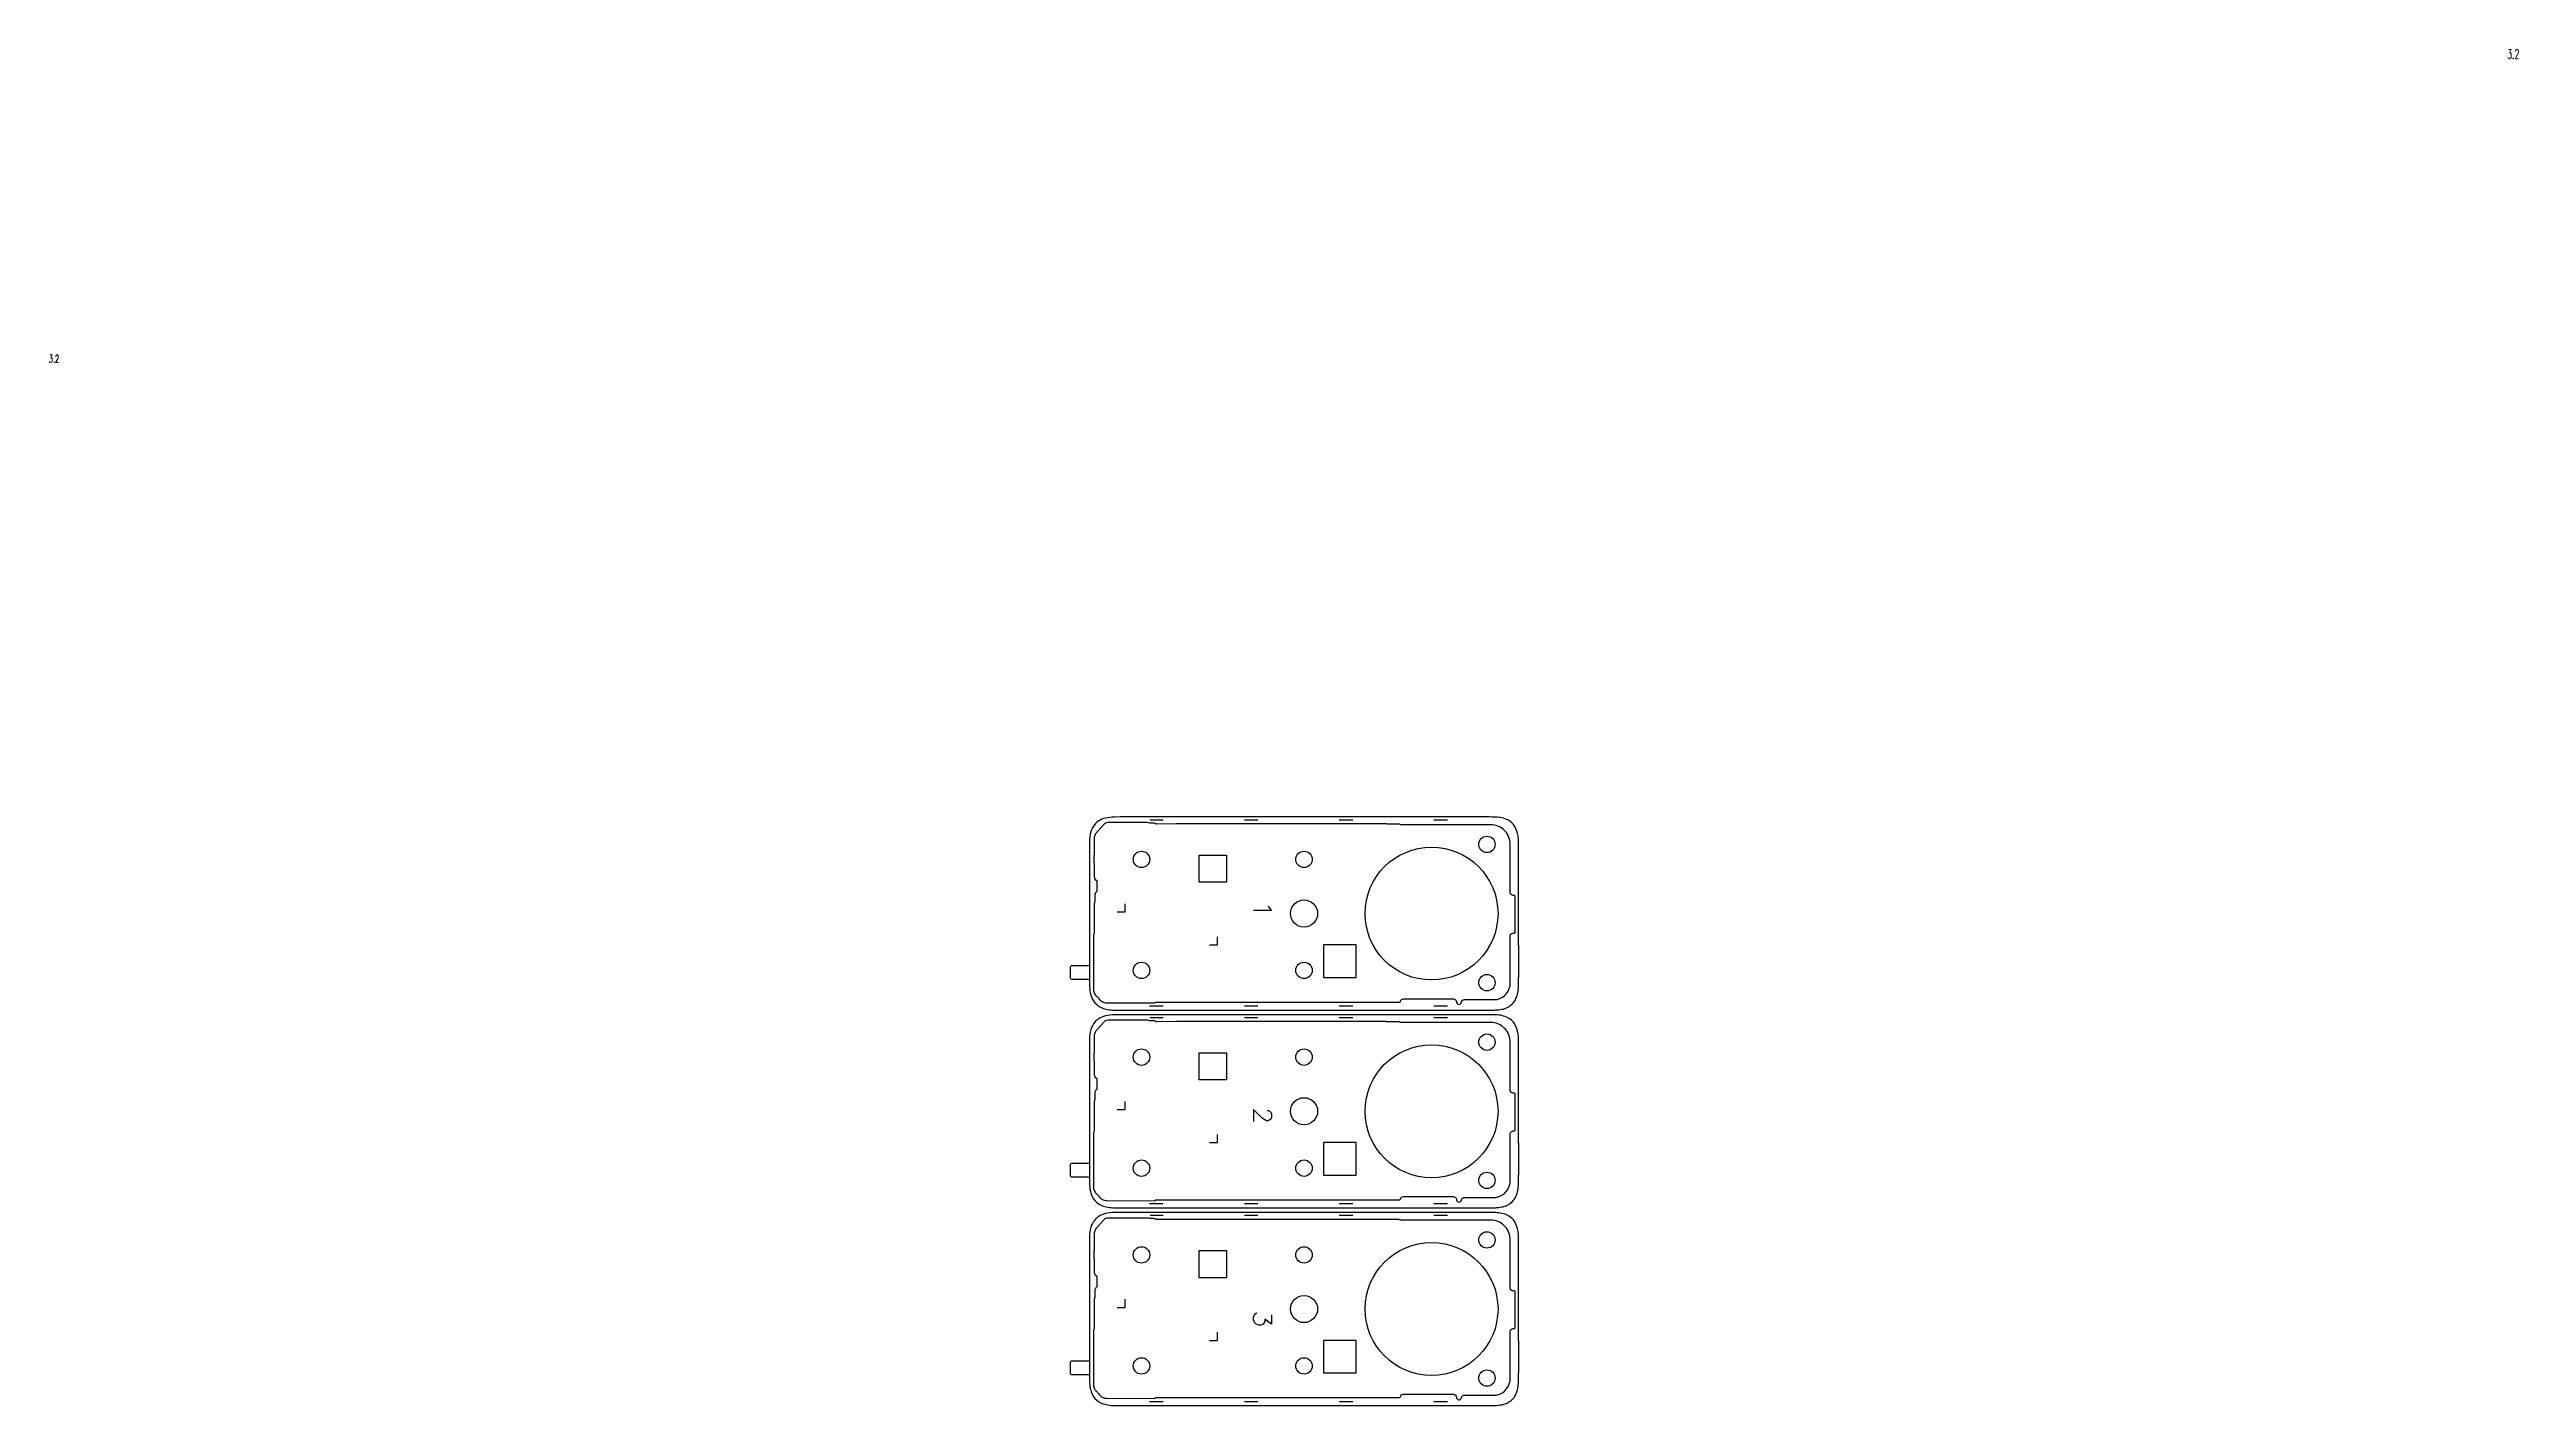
# Model space of a CAD drawing. Header units: inches. Extents: x 22266 to 23177, y -12300 to -11799.
import ezdxf

# ---------------------------------------------------------------- set-up
doc = ezdxf.new("R2010")
doc.units = ezdxf.units.IN
for name, color, linetype in [('cc', 7, 'Continuous'), ('KISSCUT1', 3, 'Continuous'), ('KS2', 5, 'Continuous'), ('KS3', 6, 'Continuous')]:
    doc.layers.add(name, color=color, linetype=linetype)
doc.styles.add('标注', font='txt.shx', dxfattribs={"width": 0.6, "bigfont": 'hztxt.shx'})

msp = doc.modelspace()

# ---------------------------------------------------------------- linework, layer by layer
at = {"color": 1}
msp.add_lwpolyline([(22659.37, -12082.57), (22659.37, -12082.57)], dxfattribs=at)
at = {"layer": 'KISSCUT1', "linetype": 'Continuous'}
for points in [[(22700.37, -12096.65), (22700.37, -12106.7), (22690.32, -12106.7), (22690.32, -12096.65)], [(22736.21, -12129.85), (22736.21, -12141.9), (22748.26, -12141.9), (22748.26, -12129.85)], [(22700.37, -12169.68), (22700.37, -12179.73), (22690.32, -12179.73), (22690.32, -12169.68)], [(22736.21, -12202.88), (22736.21, -12214.93), (22748.26, -12214.93), (22748.26, -12202.88)], [(22700.37, -12242.7), (22700.37, -12252.75), (22690.32, -12252.75), (22690.32, -12242.7)], [(22736.21, -12275.9), (22736.21, -12287.95), (22748.26, -12287.95), (22748.26, -12275.9)]]:
    msp.add_lwpolyline(points, close=True, dxfattribs=at)
at = {"layer": 'KISSCUT1'}
for centre in [(22668.98, -12098.28), (22728.98, -12098.28), (22668.98, -12171.3), (22728.98, -12171.3), (22668.98, -12244.33), (22728.98, -12244.33)]:
    msp.add_circle(centre, 3.03, dxfattribs=at)
at = {"layer": 'KISSCUT1', "linetype": 'Continuous'}
for centre, radius in [((22776.06, -12118.28), 24.53), ((22796.5, -12092.75), 3.03), ((22728.98, -12118.28), 5.03), ((22668.98, -12139.28), 3.03), ((22728.98, -12139.28), 3.03), ((22796.5, -12143.8), 3.03), ((22776.06, -12191.3), 24.53), ((22796.5, -12165.78), 3.03), ((22728.98, -12191.3), 5.03), ((22668.98, -12212.3), 3.03), ((22728.98, -12212.3), 3.03), ((22796.5, -12216.83), 3.03), ((22776.06, -12264.33), 24.53), ((22796.5, -12238.8), 3.03), ((22728.98, -12264.33), 5.03), ((22668.98, -12285.33), 3.03), ((22728.98, -12285.33), 3.03), ((22796.5, -12289.85), 3.03)]:
    msp.add_circle(centre, radius, dxfattribs=at)
at = {"layer": 'KS2'}
for points in [[(22649.75, -12142.77), (22649.75, -12143.45, 0.032767), (22649.97, -12146.98, 0.113211), (22651.27, -12150.56, 0.133025), (22653.91, -12152.89, 0.065725), (22655.93, -12153.59, 0.039504), (22658.44, -12153.9, 0.014005), (22661.26, -12153.96), (22796.7, -12153.96, 0.011324), (22799.27, -12153.91, 0.017214), (22800.87, -12153.79, 0.022052), (22802, -12153.62, 0.046385), (22803.57, -12153.15, 0.053163), (22804.96, -12152.4, 0.068965), (22806.22, -12151.27, 0.065572), (22807.22, -12149.69, 0.049755), (22807.79, -12148.05, 0.040016), (22808.12, -12145.84, 0.014756), (22808.2, -12144.01), (22808.21, -12142.9, 0.000237), (22808.21, -12141.91, -0.045933), (22808.22, -12141.81, -0.045933), (22808.25, -12141.72, 0.045933), (22808.29, -12141.55, 0.045933), (22808.31, -12141.38), (22808.31, -12130.56, 0.045953), (22808.29, -12130.39, 0.045914), (22808.25, -12130.22, -0.045933), (22808.22, -12130.13, -0.045933), (22808.21, -12130.03), (22808.21, -12094.11, 0.033603), (22808, -12089.66, 0.104907), (22806.79, -12086.08, 0.139356), (22804.25, -12083.72, 0.108157), (22799.75, -12082.67, 0.011357), (22796.7, -12082.6), (22661.26, -12082.6), (22659, -12082.63, 0.05101), (22655.64, -12083.03, 0.085054), (22653.18, -12084.09, 0.075126), (22651.71, -12085.4, 0.099803), (22650.3, -12088.07, 0.062576), (22649.78, -12091.84, 0.007079), (22649.75, -12094.11), (22649.75, -12137.03), (22649.75, -12137.29, -0.087637), (22649.2, -12137.54), (22643.2, -12137.54, 0.198912), (22642.85, -12137.68, 0.198912), (22642.71, -12138.03), (22642.71, -12142.03, 0.198912), (22642.85, -12142.37, 0.198912), (22643.2, -12142.52), (22649.2, -12142.52, -0.078477)], [(22649.75, -12215.79), (22649.75, -12216.48, 0.032767), (22649.97, -12220.01, 0.113211), (22651.27, -12223.59, 0.133025), (22653.91, -12225.91, 0.065725), (22655.93, -12226.62, 0.039504), (22658.44, -12226.93, 0.014005), (22661.26, -12226.98), (22796.7, -12226.98, 0.011324), (22799.27, -12226.94, 0.017214), (22800.87, -12226.82, 0.022052), (22802, -12226.64, 0.046385), (22803.57, -12226.17, 0.053163), (22804.96, -12225.43, 0.068965), (22806.22, -12224.29, 0.065572), (22807.22, -12222.71, 0.049755), (22807.79, -12221.07, 0.040016), (22808.12, -12218.86, 0.014756), (22808.2, -12217.03), (22808.21, -12215.92, 0.000237), (22808.21, -12214.94, -0.045933), (22808.22, -12214.84, -0.045933), (22808.25, -12214.74, 0.045933), (22808.29, -12214.57, 0.045933), (22808.31, -12214.4), (22808.31, -12203.59, 0.045953), (22808.29, -12203.42, 0.045914), (22808.25, -12203.25, -0.045933), (22808.22, -12203.15, -0.045933), (22808.21, -12203.05), (22808.21, -12167.14, 0.033603), (22808, -12162.69, 0.104907), (22806.79, -12159.11, 0.139356), (22804.25, -12156.75, 0.108157), (22799.75, -12155.69, 0.011357), (22796.7, -12155.62), (22661.26, -12155.62), (22659, -12155.65, 0.05101), (22655.64, -12156.06, 0.085054), (22653.18, -12157.12, 0.075126), (22651.71, -12158.43, 0.099803), (22650.3, -12161.1, 0.062576), (22649.78, -12164.86, 0.007079), (22649.75, -12167.14), (22649.75, -12210.05), (22649.75, -12210.31, -0.087637), (22649.2, -12210.56), (22643.2, -12210.56, 0.198912), (22642.85, -12210.71, 0.198912), (22642.71, -12211.05), (22642.71, -12215.05, 0.198912), (22642.85, -12215.4, 0.198912), (22643.2, -12215.54), (22649.2, -12215.54, -0.078477)], [(22649.75, -12288.82), (22649.75, -12289.5, 0.032767), (22649.97, -12293.03, 0.113211), (22651.27, -12296.61, 0.133025), (22653.91, -12298.94, 0.065725), (22655.93, -12299.64, 0.039504), (22658.44, -12299.95, 0.014005), (22661.26, -12300.01), (22796.7, -12300.01, 0.011324), (22799.27, -12299.96, 0.017214), (22800.87, -12299.84, 0.022052), (22802, -12299.67, 0.046385), (22803.57, -12299.2, 0.053163), (22804.96, -12298.45, 0.068965), (22806.22, -12297.32, 0.065572), (22807.22, -12295.74, 0.049755), (22807.79, -12294.1, 0.040016), (22808.12, -12291.89, 0.014756), (22808.2, -12290.06), (22808.21, -12288.95, 0.000237), (22808.21, -12287.96, -0.045933), (22808.22, -12287.86, -0.045933), (22808.25, -12287.77, 0.045933), (22808.29, -12287.6, 0.045933), (22808.31, -12287.43), (22808.31, -12276.61, 0.045953), (22808.29, -12276.44, 0.045914), (22808.25, -12276.27, -0.045933), (22808.22, -12276.18, -0.045933), (22808.21, -12276.08), (22808.21, -12240.16, 0.033603), (22808, -12235.71, 0.104907), (22806.79, -12232.13, 0.139356), (22804.25, -12229.77, 0.108157), (22799.75, -12228.72, 0.011357), (22796.7, -12228.65), (22661.26, -12228.65), (22659, -12228.68, 0.05101), (22655.64, -12229.08, 0.085054), (22653.18, -12230.14, 0.075126), (22651.71, -12231.45, 0.099803), (22650.3, -12234.12, 0.062576), (22649.78, -12237.89, 0.007079), (22649.75, -12240.16), (22649.75, -12283.08), (22649.75, -12283.34, -0.087637), (22649.2, -12283.59), (22643.2, -12283.59, 0.198912), (22642.85, -12283.73, 0.198912), (22642.71, -12284.08), (22642.71, -12288.08, 0.198912), (22642.85, -12288.42, 0.198912), (22643.2, -12288.57), (22649.2, -12288.57, -0.078477)]]:
    msp.add_lwpolyline(points, format="xyb", close=True, dxfattribs=at)
for points in [[(22676.95, -12083.75), (22672.15, -12083.75)], [(22711.95, -12083.75), (22706.95, -12083.75)], [(22746.95, -12083.75), (22741.95, -12083.75)], [(22781.95, -12083.75), (22776.95, -12083.75)], [(22715.75, -12115.5), (22716.07, -12116.14), (22717.02, -12117.1), (22710.33, -12117.1)], [(22694.08, -12129.85), (22697.08, -12129.85), (22697.08, -12126.85)], [(22676.95, -12152.51), (22671.95, -12152.51)], [(22676.95, -12156.77), (22672.15, -12156.77)], [(22711.95, -12152.51), (22706.95, -12152.51)], [(22711.95, -12156.77), (22706.95, -12156.77)], [(22746.95, -12152.51), (22741.95, -12152.51)], [(22746.95, -12156.77), (22741.95, -12156.77)], [(22781.95, -12152.51), (22776.95, -12152.51)], [(22781.95, -12156.77), (22776.95, -12156.77)], [(22715.43, -12190.96), (22715.75, -12190.96), (22716.38, -12191.28), (22716.7, -12191.6), (22717.02, -12192.24), (22717.02, -12193.51), (22716.7, -12194.15), (22716.38, -12194.47), (22715.75, -12194.79), (22715.11, -12194.79), (22714.47, -12194.47), (22713.52, -12193.83), (22710.33, -12190.64), (22710.33, -12195.11)], [(22694.08, -12202.87), (22697.08, -12202.87), (22697.08, -12199.87)], [(22676.95, -12225.53), (22671.95, -12225.53)], [(22676.95, -12229.8), (22672.15, -12229.8)], [(22711.95, -12225.53), (22706.95, -12225.53)], [(22711.95, -12229.8), (22706.95, -12229.8)], [(22746.95, -12225.53), (22741.95, -12225.53)], [(22746.95, -12229.8), (22741.95, -12229.8)], [(22781.95, -12225.53), (22776.95, -12225.53)], [(22781.95, -12229.8), (22776.95, -12229.8)], [(22717.02, -12266.42), (22717.02, -12269.93), (22714.47, -12268.02), (22714.47, -12268.97), (22714.15, -12269.61), (22713.84, -12269.93), (22712.88, -12270.25), (22712.24, -12270.25), (22711.29, -12269.93), (22710.65, -12269.29), (22710.33, -12268.34), (22710.33, -12267.38), (22710.65, -12266.42), (22710.97, -12266.11), (22711.61, -12265.79)], [(22694.08, -12275.9), (22697.08, -12275.9), (22697.08, -12272.9)], [(22676.95, -12298.56), (22671.95, -12298.56)], [(22711.95, -12298.56), (22706.95, -12298.56)], [(22746.95, -12298.56), (22741.95, -12298.56)], [(22781.95, -12298.56), (22776.95, -12298.56)]]:
    msp.add_lwpolyline(points, dxfattribs=at)
at = {"layer": 'KS3'}
for p, q in [((22649.75, -12137.29), (22649.75, -12142.77)), ((22649.75, -12210.31), (22649.75, -12215.79)), ((22649.75, -12283.34), (22649.75, -12288.82))]:
    msp.add_line(p, q, dxfattribs=at)
for points in [[(22651.76, -12111.27), (22651.76, -12113.86, -0.067892), (22651.75, -12113.95, -0.067892), (22651.71, -12114.03, 0.067892), (22651.61, -12114.27, 0.067892), (22651.57, -12114.53), (22651.57, -12125.04, -0.061821), (22651.51, -12125.54, -0.061821), (22651.33, -12126.01, 0.061834), (22651.28, -12126.14, 0.061808), (22651.26, -12126.28), (22651.3, -12146.47, 0.119718), (22651.64, -12147.84, 0.121717), (22652.57, -12148.9, -0.053235), (22652.89, -12149.18, -0.05126), (22653.15, -12149.52, 0.128122), (22654.46, -12150.79, 0.130129), (22656.23, -12151.26), (22673.6, -12151.29, 0.06644), (22673.83, -12151.26, 0.06464), (22674.03, -12151.17), (22674.28, -12151.03, -0.065543), (22674.36, -12151, -0.065543), (22674.45, -12150.99), (22681.85, -12150.99), (22723.06, -12150.99), (22764.18, -12150.99, 0.173767), (22764.48, -12150.88, 0.173767), (22764.65, -12150.61, -0.173767), (22765, -12150.01, -0.173767), (22765.66, -12149.78), (22784.18, -12149.78, -0.198912), (22784.91, -12150.08, -0.198988), (22785.21, -12150.81, 0.400632), (22786.12, -12151.8, 0.394922), (22787.15, -12150.96, -0.181394), (22787.5, -12150.32, -0.182071), (22788.17, -12150.06), (22793.55, -12150.06), (22799.8, -12150.06, 0.057931), (22800.25, -12150.01, 0.347934), (22805.13, -12143.85), (22805.13, -12126.54, -0.198912), (22805.43, -12125.81, -0.198912), (22806.16, -12125.51), (22806.5, -12125.51, 0.198912), (22806.84, -12125.37, 0.198912), (22806.97, -12125.04), (22806.97, -12112.07, 0.198912), (22806.84, -12111.73, 0.198912), (22806.5, -12111.6), (22806.16, -12111.6, -0.198912), (22805.43, -12111.29, -0.198912), (22805.13, -12110.57), (22805.13, -12092.75, 0.185359), (22803.26, -12087.87, 0.185304), (22798.6, -12085.5), (22792.05, -12085.49), (22765.12, -12085.49, -0.052527), (22764.7, -12085.45, -0.052527), (22764.29, -12085.32, 0.105344), (22764.07, -12085.27), (22760.58, -12085.27, -0.010909), (22760.38, -12085.26, -0.010909), (22760.17, -12085.25), (22759.82, -12085.22), (22759.46, -12085.19, 0.010909), (22759.23, -12085.17, 0.010909), (22759, -12085.17), (22681.85, -12085.17), (22674.47, -12085.2, -0.067451), (22674.35, -12085.18, -0.063637), (22674.24, -12085.13, -0.001899), (22674.14, -12085.08, 0.0019), (22674.04, -12085.02, 0.131668), (22673.58, -12084.9), (22672.09, -12084.9, 0.120056), (22671.18, -12084.68), (22656.54, -12084.68, 0.116128), (22655.66, -12084.88, 0.116263), (22654.97, -12085.46), (22652.06, -12088.81, 0.089713), (22651.7, -12089.41, 0.089713), (22651.57, -12090.1), (22651.57, -12095.87, -0.034229), (22651.54, -12096.28, -0.034229), (22651.46, -12096.69, 0.034229), (22651.4, -12096.95, 0.034229), (22651.39, -12097.22), (22651.39, -12099.07, 0.034229), (22651.4, -12099.34, 0.034229), (22651.46, -12099.6, -0.034229), (22651.54, -12100.01, -0.034229), (22651.57, -12100.42), (22651.57, -12104.96, 0.095995), (22651.59, -12105.06, 0.095995), (22651.65, -12105.15, -0.095995), (22651.72, -12105.25, -0.095995), (22651.74, -12105.38), (22651.74, -12105.51, 0.194093), (22651.85, -12105.78, 0.222182), (22652.12, -12105.89, -0.22394), (22652.37, -12105.98, -0.186102), (22652.47, -12106.22), (22652.47, -12109.99, -0.099396), (22652.44, -12110.12, -0.099396), (22652.37, -12110.23, 0.057678), (22652.02, -12110.67, 0.057678), (22651.77, -12111.18, 0.083104)], [(22651.76, -12184.29), (22651.76, -12186.88, -0.067892), (22651.75, -12186.97, -0.067892), (22651.71, -12187.05, 0.067892), (22651.61, -12187.29, 0.067892), (22651.57, -12187.55), (22651.57, -12198.07, -0.061821), (22651.51, -12198.56, -0.061821), (22651.33, -12199.03, 0.061834), (22651.28, -12199.16, 0.061808), (22651.26, -12199.3), (22651.3, -12219.49, 0.119718), (22651.64, -12220.86, 0.121717), (22652.57, -12221.93, -0.053235), (22652.89, -12222.2, -0.05126), (22653.15, -12222.54, 0.128122), (22654.46, -12223.82, 0.130129), (22656.23, -12224.28), (22673.6, -12224.31, 0.06644), (22673.83, -12224.28, 0.06464), (22674.03, -12224.2), (22674.28, -12224.06, -0.065543), (22674.36, -12224.02, -0.065543), (22674.45, -12224.01), (22681.85, -12224.01), (22723.06, -12224.01), (22764.18, -12224.01, 0.173767), (22764.48, -12223.91, 0.173767), (22764.65, -12223.63, -0.173767), (22765, -12223.04, -0.173767), (22765.66, -12222.8), (22784.18, -12222.8, -0.198912), (22784.91, -12223.1, -0.198988), (22785.21, -12223.83, 0.400632), (22786.12, -12224.82, 0.394922), (22787.15, -12223.98, -0.181394), (22787.5, -12223.34, -0.182071), (22788.17, -12223.09), (22793.55, -12223.09), (22799.8, -12223.09, 0.057931), (22800.25, -12223.04, 0.347934), (22805.13, -12216.87), (22805.13, -12199.57, -0.198912), (22805.43, -12198.84, -0.198912), (22806.16, -12198.54), (22806.5, -12198.54, 0.198912), (22806.84, -12198.4, 0.198912), (22806.97, -12198.07), (22806.97, -12185.09, 0.198912), (22806.84, -12184.76, 0.198912), (22806.5, -12184.62), (22806.16, -12184.62, -0.198912), (22805.43, -12184.32, -0.198912), (22805.13, -12183.59), (22805.13, -12165.78, 0.185359), (22803.26, -12160.9, 0.185304), (22798.6, -12158.52), (22792.05, -12158.52), (22765.12, -12158.52, -0.052527), (22764.7, -12158.47, -0.052527), (22764.29, -12158.34, 0.105344), (22764.07, -12158.29), (22760.58, -12158.29, -0.010909), (22760.38, -12158.29, -0.010909), (22760.17, -12158.28), (22759.82, -12158.24), (22759.46, -12158.21, 0.010909), (22759.23, -12158.2, 0.010909), (22759, -12158.19), (22681.85, -12158.19), (22674.47, -12158.22, -0.067451), (22674.35, -12158.21, -0.063637), (22674.24, -12158.16, -0.001899), (22674.14, -12158.1, 0.0019), (22674.04, -12158.05, 0.131668), (22673.58, -12157.92), (22672.09, -12157.92, 0.120056), (22671.18, -12157.7), (22656.54, -12157.7, 0.116128), (22655.66, -12157.91, 0.116263), (22654.97, -12158.49), (22652.06, -12161.83, 0.089713), (22651.7, -12162.43, 0.089713), (22651.57, -12163.12), (22651.57, -12168.89, -0.034229), (22651.54, -12169.31, -0.034229), (22651.46, -12169.71, 0.034229), (22651.4, -12169.98, 0.034229), (22651.39, -12170.25), (22651.39, -12172.1, 0.034229), (22651.4, -12172.36, 0.034229), (22651.46, -12172.63, -0.034229), (22651.54, -12173.03, -0.034229), (22651.57, -12173.45), (22651.57, -12177.99, 0.095995), (22651.59, -12178.09, 0.095995), (22651.65, -12178.17, -0.095995), (22651.72, -12178.28, -0.095995), (22651.74, -12178.4), (22651.74, -12178.54, 0.194093), (22651.85, -12178.8, 0.222182), (22652.12, -12178.91, -0.22394), (22652.37, -12179.01, -0.186102), (22652.47, -12179.24), (22652.47, -12183.02, -0.099396), (22652.44, -12183.15, -0.099396), (22652.37, -12183.25, 0.057678), (22652.02, -12183.69, 0.057678), (22651.77, -12184.2, 0.083104)], [(22651.76, -12257.32), (22651.76, -12259.91, -0.067892), (22651.75, -12260, -0.067892), (22651.71, -12260.08, 0.067892), (22651.61, -12260.32, 0.067892), (22651.57, -12260.58), (22651.57, -12271.09, -0.061821), (22651.51, -12271.59, -0.061821), (22651.33, -12272.06, 0.061834), (22651.28, -12272.19, 0.061808), (22651.26, -12272.33), (22651.3, -12292.52, 0.119718), (22651.64, -12293.89, 0.121717), (22652.57, -12294.95, -0.053235), (22652.89, -12295.23, -0.05126), (22653.15, -12295.57, 0.128122), (22654.46, -12296.84, 0.130129), (22656.23, -12297.31), (22673.6, -12297.34, 0.06644), (22673.83, -12297.31, 0.06464), (22674.03, -12297.22), (22674.28, -12297.08, -0.065543), (22674.36, -12297.05, -0.065543), (22674.45, -12297.04), (22681.85, -12297.04), (22723.06, -12297.04), (22764.18, -12297.04, 0.173767), (22764.48, -12296.93, 0.173767), (22764.65, -12296.66, -0.173767), (22765, -12296.06, -0.173767), (22765.66, -12295.83), (22784.18, -12295.83, -0.198912), (22784.91, -12296.13, -0.198988), (22785.21, -12296.86, 0.400632), (22786.12, -12297.85, 0.394922), (22787.15, -12297.01, -0.181394), (22787.5, -12296.37, -0.182071), (22788.17, -12296.11), (22793.55, -12296.11), (22799.8, -12296.11, 0.057931), (22800.25, -12296.06, 0.347934), (22805.13, -12289.9), (22805.13, -12272.59, -0.198912), (22805.43, -12271.86, -0.198912), (22806.16, -12271.56), (22806.5, -12271.56, 0.198912), (22806.84, -12271.42, 0.198912), (22806.97, -12271.09), (22806.97, -12258.12, 0.198912), (22806.84, -12257.78, 0.198912), (22806.5, -12257.65), (22806.16, -12257.65, -0.198912), (22805.43, -12257.34, -0.198912), (22805.13, -12256.62), (22805.13, -12238.8, 0.185359), (22803.26, -12233.92, 0.185304), (22798.6, -12231.55), (22792.05, -12231.54), (22765.12, -12231.54, -0.052527), (22764.7, -12231.5, -0.052527), (22764.29, -12231.37, 0.105344), (22764.07, -12231.32), (22760.58, -12231.32, -0.010909), (22760.38, -12231.31, -0.010909), (22760.17, -12231.3), (22759.82, -12231.27), (22759.46, -12231.24, 0.010909), (22759.23, -12231.22, 0.010909), (22759, -12231.22), (22681.85, -12231.22), (22674.47, -12231.25, -0.067451), (22674.35, -12231.23, -0.063637), (22674.24, -12231.18, -0.001899), (22674.14, -12231.13, 0.0019), (22674.04, -12231.07, 0.131668), (22673.58, -12230.95), (22672.09, -12230.95, 0.120056), (22671.18, -12230.73), (22656.54, -12230.73, 0.116128), (22655.66, -12230.93, 0.116263), (22654.97, -12231.51), (22652.06, -12234.86, 0.089713), (22651.7, -12235.46, 0.089713), (22651.57, -12236.15), (22651.57, -12241.92, -0.034229), (22651.54, -12242.33, -0.034229), (22651.46, -12242.74, 0.034229), (22651.4, -12243, 0.034229), (22651.39, -12243.27), (22651.39, -12245.12, 0.034229), (22651.4, -12245.39, 0.034229), (22651.46, -12245.65, -0.034229), (22651.54, -12246.06, -0.034229), (22651.57, -12246.47), (22651.57, -12251.01, 0.095995), (22651.59, -12251.11, 0.095995), (22651.65, -12251.2, -0.095995), (22651.72, -12251.3, -0.095995), (22651.74, -12251.43), (22651.74, -12251.56, 0.194093), (22651.85, -12251.83, 0.222182), (22652.12, -12251.94, -0.22394), (22652.37, -12252.03, -0.186102), (22652.47, -12252.27), (22652.47, -12256.04, -0.099396), (22652.44, -12256.17, -0.099396), (22652.37, -12256.28, 0.057678), (22652.02, -12256.72, 0.057678), (22651.77, -12257.23, 0.083104)]]:
    msp.add_lwpolyline(points, format="xyb", close=True, dxfattribs=at)
for points in [[(22659.97, -12117.66), (22662.97, -12117.66), (22662.97, -12114.66)], [(22659.97, -12190.68), (22662.97, -12190.68), (22662.97, -12187.68)], [(22659.97, -12263.71), (22662.97, -12263.71), (22662.97, -12260.71)]]:
    msp.add_lwpolyline(points, dxfattribs=at)

# ---------------------------------------------------------------- texts
at = {"layer": 'cc', "linetype": 'ByBlock', "lineweight": 15, "ltscale": 0.5, "style": '标注', "width": 0.6}
for height, p in [(3.511, (23173.11, -11802.62)), (2.809, (22265.61, -11914.76))]:
    msp.add_text('3.2', height=height, dxfattribs=at).set_placement(p)

doc.saveas('drawing.dxf')
